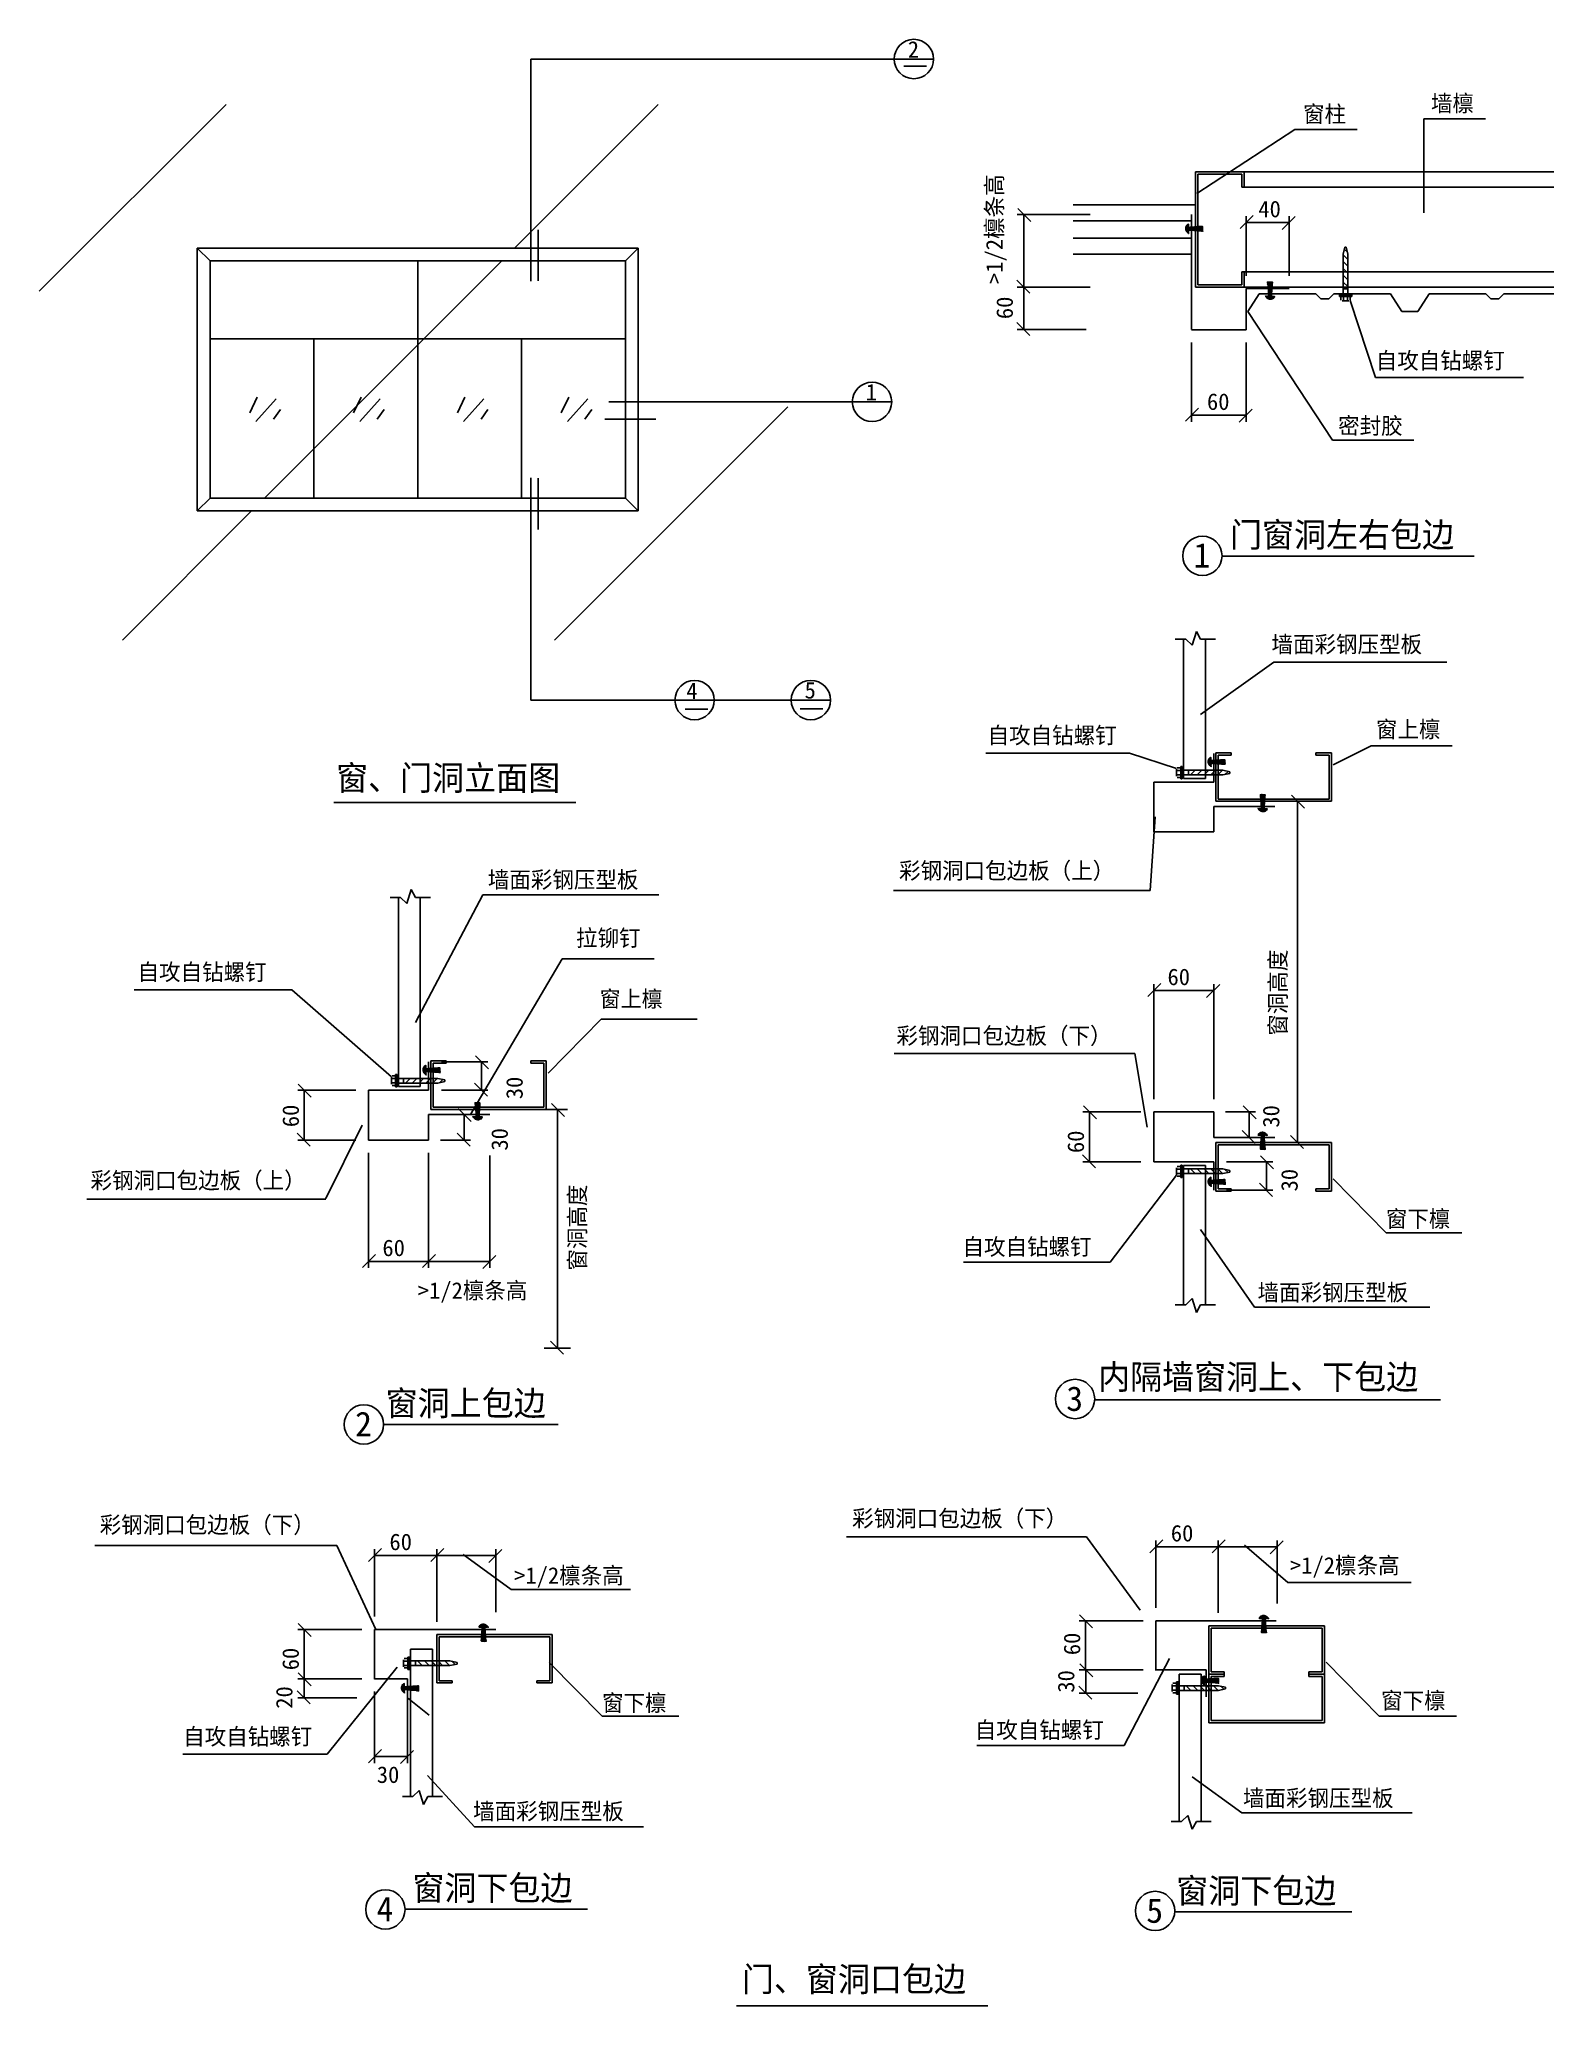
# Model space of a CAD drawing. Header units: metres. Extents: x 199 to 1380, y -127 to 1406.
import ezdxf

# ---------------------------------------------------------------- set-up
doc = ezdxf.new("R2010")
doc.units = ezdxf.units.M
doc.layers.add('_TCH_MASK', color=7, linetype='Continuous')

# ---------------------------------------------------------------- blocks, each defined once
blk = doc.blocks.new('_ARCHTICK')
at = {"color": 6, "linetype": 'ByBlock'}
blk.add_lwpolyline([(-0.78, -0.78), (0.67, 0.67)], dxfattribs=at)

msp = doc.modelspace()

# ---------------------------------------------------------------- hatches: boundary and pattern name
at = {"layer": '_TCH_MASK'}
h = msp.add_hatch(dxfattribs=at)
h.set_pattern_fill('ANSI32,_O', scale=75)
h.set_pattern_definition([(45, (0, 0), (-168.38, 168.38), [])])
h.paths.add_polyline_path([(783.03, 1355.43), (199.48, 1355.43), (199.48, 937.8), (783.03, 937.8)])
h.paths.add_polyline_path([(666.35, 1243.43), (666.35, 1038.47), (322.64, 1038.47), (322.64, 1243.43)])
h.paths.add_polyline_path([(332.64, 1233.43), (656.35, 1233.43), (656.35, 1048.47), (332.64, 1048.47)])
h = msp.add_hatch(dxfattribs=at)
h.set_pattern_fill('SOLID')
h.paths.add_polyline_path([(1095.55, 1254.66), (1095.55, 1257.26), (1106.48, 1256.45), (1106.48, 1260.59), (1095.55, 1259.77), (1095.55, 1262.37, 0.7)])
h = msp.add_hatch(dxfattribs=at)
h.set_pattern_fill('SOLID')
h.paths.add_polyline_path([(1162.76, 1206.06), (1160.16, 1206.06), (1160.98, 1216.99), (1156.84, 1216.99), (1157.65, 1206.06), (1155.05, 1206.06, 0.7)])
h = msp.add_hatch(dxfattribs=at)
h.set_pattern_fill('SOLID')
h.paths.add_polyline_path([(1113.1, 846.65), (1113.1, 844.05), (1124.03, 844.86), (1124.03, 840.72), (1113.1, 841.53), (1113.1, 838.94, -0.7)])
h = msp.add_hatch(dxfattribs=at)
h.set_pattern_fill('SOLID')
h.paths.add_polyline_path([(1149.33, 806.58), (1151.93, 806.58), (1151.12, 817.5), (1155.26, 817.5), (1154.44, 806.58), (1157.04, 806.58, -0.7)])
h = msp.add_hatch(dxfattribs=at)
h.set_pattern_fill('SOLID')
h.paths.add_polyline_path([(501.08, 606.41), (501.08, 603.81), (512, 604.62), (512, 600.48), (501.08, 601.3), (501.08, 598.7, -0.7)])
h = msp.add_hatch(dxfattribs=at)
h.set_pattern_fill('SOLID')
h.paths.add_polyline_path([(537.31, 566.34), (539.91, 566.34), (539.1, 577.26), (543.24, 577.26), (542.42, 566.34), (545.02, 566.34, -0.7)])
h = msp.add_hatch(dxfattribs=at)
h.set_pattern_fill('SOLID')
h.paths.add_polyline_path([(1149.33, 551.66), (1151.93, 551.66), (1151.12, 540.74), (1155.26, 540.74), (1154.44, 551.66), (1157.04, 551.66, 0.7)])
h = msp.add_hatch(dxfattribs=at)
h.set_pattern_fill('SOLID')
h.paths.add_polyline_path([(1113.1, 511.6), (1113.1, 514.19), (1124.03, 513.38), (1124.03, 517.52), (1113.1, 516.71), (1113.1, 519.31, 0.7)])
h = msp.add_hatch(dxfattribs=at)
h.set_pattern_fill('SOLID')
h.paths.add_polyline_path([(541.91, 168.14), (544.51, 168.14), (543.7, 157.21), (547.84, 157.21), (547.02, 168.14), (549.62, 168.14, 0.7)])
h = msp.add_hatch(dxfattribs=at)
h.set_pattern_fill('SOLID')
h.paths.add_polyline_path([(1150.22, 174.92), (1152.82, 174.92), (1152, 163.99), (1156.15, 163.99), (1155.33, 174.92), (1157.93, 174.92, 0.7)])
h = msp.add_hatch(dxfattribs=at)
h.set_pattern_fill('SOLID')
h.paths.add_polyline_path([(484.28, 116.84), (484.28, 119.44), (495.21, 118.63), (495.21, 122.77), (484.28, 121.96), (484.28, 124.55, 0.7)])
h = msp.add_hatch(dxfattribs=at)
h.set_pattern_fill('SOLID')
h.paths.add_polyline_path([(1107.94, 122.76), (1107.94, 125.36), (1118.87, 124.54), (1118.87, 128.68), (1107.94, 127.87), (1107.94, 130.47, 0.7)])

# ---------------------------------------------------------------- linework, layer by layer
for p, q in [((1121.6, 1003.13), (1317.99, 1003.13)), ((429.14, 811.11), (617.83, 811.11)), ((1022.44, 345.59), (1291.78, 345.59)), ((467.88, 326.28), (603.92, 326.28)), ((1172.74, 203.09), (1139.02, 232.25)), ((567.24, 197.72), (529.91, 225.03)), ((1268.86, 203.09), (1172.74, 203.09)), ((660.25, 197.72), (567.24, 197.72)), ((484.75, -51.53), (626.81, -51.53)), ((1084.72, -53.5), (1222.54, -53.5)), ((742.91, -126.77), (938.88, -126.77))]:
    msp.add_line(p, q)
for p, q in [((582.69, 1390.82), (896.61, 1390.82)), ((582.69, 1217.65), (582.69, 1390.82)), ((873.35, 1385.34), (891, 1385.34)), ((1101.88, 1286.02), (1178.31, 1335.88)), ((1178.31, 1335.88), (1226.85, 1335.88)), ((1278.85, 1344.28), (1326.9, 1344.28)), ((1278.85, 1271.01), (1278.85, 1344.28)), ((1100.84, 1302.93), (1100.84, 1212.93)), ((1138.64, 1302.93), (1100.84, 1302.93)), ((1102.64, 1301.13), (1102.64, 1214.73)), ((1136.84, 1301.13), (1102.64, 1301.13)), ((1136.84, 1290.93), (1136.84, 1301.13)), ((1136.84, 1290.93), (1138.64, 1290.93)), ((1136.84, 1290.93), (1136.84, 1290.93)), ((1137.74, 1290.93), (1379.99, 1290.93)), ((1138.64, 1302.93), (1379.99, 1302.93)), ((1138.64, 1290.93), (1138.64, 1302.93)), ((1100.84, 1277.13), (1005.52, 1277.13)), ((1018.66, 1269.57), (961.86, 1269.57)), ((966.86, 1212.93), (966.86, 1269.57)), ((1097.68, 1264.67), (1005.52, 1264.67)), ((1097.68, 1269.57), (1097.68, 1179.92)), ((1140.24, 1221.89), (1140.24, 1268.34)), ((1140.24, 1263.34), (1173.79, 1263.34)), ((1173.79, 1221.89), (1173.79, 1268.34)), ((322.64, 1243.43), (322.64, 1038.47)), ((322.64, 1243.43), (666.35, 1243.43)), ((322.64, 1243.43), (332.64, 1233.43)), ((656.35, 1233.43), (666.35, 1243.43)), ((666.35, 1243.43), (666.35, 1038.47)), ((1097.68, 1251.19), (1005.52, 1251.19)), ((1217.08, 1244.07), (1215.92, 1238.59)), ((1216.77, 1242.62), (1219.17, 1240.22)), ((1217.08, 1244.07), (1218.35, 1244.07)), ((1218.35, 1244.07), (1219.52, 1238.59)), ((332.64, 1233.43), (332.64, 1048.47)), ((332.64, 1233.43), (656.35, 1233.43)), ((494.49, 1233.43), (494.49, 1048.47)), ((656.35, 1233.43), (656.35, 1048.47)), ((1097.68, 1238.72), (1005.52, 1238.72)), ((1215.92, 1238.59), (1215.92, 1207.88)), ((1215.92, 1238.17), (1219.52, 1234.57)), ((1215.92, 1232.87), (1219.52, 1229.27)), ((1215.92, 1227.57), (1219.52, 1223.97)), ((1219.52, 1238.59), (1219.52, 1207.88)), ((1018.66, 1212.93), (961.86, 1212.93)), ((1015.5, 1212.93), (961.86, 1212.93)), ((966.86, 1179.92), (966.86, 1212.93)), ((1100.84, 1212.93), (1138.64, 1212.93)), ((1102.64, 1214.73), (1136.84, 1214.73)), ((1136.84, 1224.93), (1138.64, 1224.93)), ((1136.84, 1214.73), (1136.84, 1224.93)), ((1136.84, 1224.93), (1136.84, 1224.93)), ((1138.64, 1224.93), (1379.99, 1224.93)), ((1138.64, 1212.93), (1138.64, 1224.93)), ((1138.64, 1212.93), (1379.99, 1212.93)), ((1140.24, 1179.69), (1140.24, 1211.89)), ((1140.24, 1211.89), (1173.79, 1211.89)), ((1215.92, 1222.26), (1219.52, 1218.66)), ((1215.92, 1216.96), (1219.52, 1213.36)), ((1215.92, 1211.75), (1219.52, 1211.75)), ((1141.57, 1193.88), (1150.32, 1207.88)), ((1150.32, 1207.88), (1194.5, 1207.88)), ((1198.44, 1203.75), (1194.5, 1207.88)), ((1198.44, 1203.75), (1204.69, 1203.75)), ((1204.69, 1203.75), (1208.63, 1207.88)), ((1208.63, 1207.88), (1252.82, 1207.88)), ((1212.92, 1206.94), (1222.52, 1206.94)), ((1212.92, 1206.94), (1212.92, 1205.74)), ((1212.92, 1205.74), (1222.52, 1205.74)), ((1213.98, 1202.91), (1213.98, 1205.74)), ((1214.65, 1207.88), (1220.78, 1207.88)), ((1214.65, 1207.88), (1214.65, 1206.94)), ((1215.01, 1202.39), (1220.42, 1202.39)), ((1216.04, 1202.91), (1216.04, 1205.74)), ((1219.39, 1202.91), (1219.39, 1205.74)), ((1220.78, 1207.88), (1220.78, 1206.94)), ((1221.29, 1202.63), (1241.12, 1142.62)), ((1221.45, 1202.91), (1221.45, 1205.74)), ((1222.52, 1206.94), (1222.52, 1205.74)), ((1261.57, 1193.88), (1252.82, 1207.88)), ((1274.07, 1193.88), (1282.82, 1207.88)), ((1327, 1207.88), (1282.82, 1207.88)), ((1330.94, 1203.75), (1327, 1207.88)), ((1330.94, 1203.75), (1337.19, 1203.75)), ((1337.19, 1203.75), (1341.13, 1207.88)), ((1379.99, 1207.88), (1341.13, 1207.88)), ((1141.57, 1193.88), (1207.65, 1093.61)), ((1261.57, 1193.88), (1274.07, 1193.88)), ((332.64, 1172.7), (656.35, 1172.7)), ((413.57, 1172.7), (413.57, 1048.47)), ((494.49, 1172.7), (656.35, 1172.7)), ((575.42, 1172.7), (575.42, 1048.47)), ((1015.5, 1179.92), (961.86, 1179.92)), ((1140.24, 1179.69), (1097.68, 1179.69)), ((1097.68, 1169.92), (1097.68, 1108.07)), ((1140.24, 1169.92), (1140.24, 1108.07)), ((1241.12, 1142.62), (1356.39, 1142.62)), ((369.37, 1127.21), (363.54, 1115.05)), ((384.16, 1125.87), (368.34, 1108.23)), ((450.3, 1127.21), (444.47, 1115.05)), ((465.09, 1125.87), (449.27, 1108.23)), ((531.23, 1127.21), (525.4, 1115.05)), ((546.02, 1125.87), (530.19, 1108.23)), ((612.15, 1127.21), (606.33, 1115.05)), ((626.95, 1125.87), (611.12, 1108.23)), ((643.45, 1123.52), (863.95, 1123.52)), ((387.36, 1117.58), (382.04, 1109.99)), ((468.29, 1117.58), (462.97, 1109.99)), ((549.22, 1117.58), (543.9, 1109.99)), ((630.15, 1117.58), (624.82, 1109.99)), ((1097.68, 1113.07), (1140.24, 1113.07)), ((1207.65, 1093.61), (1271.08, 1093.61)), ((582.69, 1064.25), (582.69, 891.08)), ((322.64, 1038.47), (332.64, 1048.47)), ((332.64, 1048.47), (656.35, 1048.47)), ((656.35, 1048.47), (666.35, 1038.47)), ((322.64, 1038.47), (666.35, 1038.47)), ((1085, 938.53), (1093.13, 938.53)), ((1091.41, 829.99), (1091.41, 938.53)), ((1093.13, 938.53), (1098.11, 933.75)), ((1098.11, 933.75), (1101.43, 944.56)), ((1101.43, 944.56), (1104.75, 938.53)), ((1104.75, 938.53), (1116.31, 938.53)), ((1108.48, 829.99), (1108.48, 938.53)), ((1161.96, 920.51), (1104.77, 879.89)), ((1296.61, 920.51), (1161.96, 920.51)), ((582.69, 891.08), (816.32, 891.08)), ((702.98, 884), (720.63, 884)), ((792.68, 884.18), (810.33, 884.18)), ((1049.35, 849.72), (937.39, 849.72)), ((1049.35, 849.72), (1085.97, 837.67)), ((1114.94, 849.38), (1114.94, 827.13)), ((1116.69, 849.93), (1128.69, 849.93)), ((1116.69, 812.13), (1116.69, 849.93)), ((1118.49, 848.13), (1128.69, 848.13)), ((1118.49, 813.93), (1118.49, 848.13)), ((1128.69, 848.13), (1128.69, 849.93)), ((1128.69, 848.13), (1128.69, 848.13)), ((1194.69, 849.93), (1206.69, 849.93)), ((1194.69, 848.13), (1194.69, 849.93)), ((1194.69, 848.13), (1204.89, 848.13)), ((1194.69, 848.13), (1194.69, 848.13)), ((1204.89, 848.13), (1204.89, 813.93)), ((1206.69, 849.93), (1206.69, 812.13)), ((1237.61, 855.46), (1208.18, 840.51)), ((1237.61, 855.46), (1300.98, 855.46)), ((1085.91, 837.2), (1085.91, 831.79)), ((1086.44, 838.24), (1089.27, 838.24)), ((1086.44, 836.17), (1089.27, 836.17)), ((1086.44, 832.82), (1089.27, 832.82)), ((1086.44, 830.76), (1089.27, 830.76)), ((1090.47, 839.3), (1089.27, 839.3)), ((1089.27, 839.3), (1089.27, 829.7)), ((1090.47, 829.7), (1089.27, 829.7)), ((1090.47, 839.3), (1090.47, 829.7)), ((1091.41, 837.56), (1090.47, 837.56)), ((1091.41, 831.44), (1090.47, 831.44)), ((1091.41, 837.56), (1091.41, 831.44)), ((1122.12, 836.3), (1091.41, 836.3)), ((1122.12, 832.7), (1091.41, 832.7)), ((1091.41, 829.99), (1108.48, 829.99)), ((1095.28, 836.3), (1095.28, 832.7)), ((1100.49, 836.3), (1096.89, 832.7)), ((1105.79, 836.3), (1102.19, 832.7)), ((1111.1, 836.3), (1107.5, 832.7)), ((1116.4, 836.3), (1112.8, 832.7)), ((1121.7, 836.3), (1118.1, 832.7)), ((1127.59, 835.13), (1122.12, 836.3)), ((1127.59, 833.86), (1122.12, 832.7)), ((1126.15, 835.44), (1123.75, 833.04)), ((1127.59, 835.13), (1127.59, 833.86)), ((1114.94, 827.13), (1068.21, 827.13)), ((1068.21, 827.13), (1068.21, 788.26)), ((1204.89, 813.93), (1118.49, 813.93)), ((1065.32, 742.64), (1069.22, 800.01)), ((1114.94, 788.26), (1114.94, 808.18)), ((1114.94, 808.18), (1162.67, 808.18)), ((1206.69, 812.13), (1116.69, 812.13)), ((1180.35, 812.13), (1180.35, 546.11)), ((1190.35, 812.13), (1185.35, 812.13)), ((1068.21, 788.26), (1114.94, 788.26)), ((472.97, 737.24), (481.11, 737.24)), ((479.38, 589.75), (479.38, 737.24)), ((481.11, 737.24), (486.09, 732.46)), ((486.09, 732.46), (489.41, 743.27)), ((489.41, 743.27), (492.73, 737.24)), ((492.73, 737.24), (504.29, 737.24)), ((545.24, 739.19), (492.74, 639.65)), ((496.46, 589.75), (496.46, 737.24)), ((682.5, 739.19), (545.24, 739.19)), ((1065.32, 742.64), (865.47, 742.64)), ((535.58, 567.95), (607.13, 689.25)), ((678.69, 689.25), (607.13, 689.25)), ((396.34, 665.13), (273.52, 665.13)), ((396.34, 665.13), (473.95, 597.43)), ((1068.21, 579.98), (1068.21, 669.63)), ((1068.21, 664.63), (1114.94, 664.63)), ((1114.94, 579.98), (1114.94, 669.63)), ((637.41, 642.21), (596.16, 600.27)), ((637.41, 642.21), (712.17, 642.21)), ((1053.36, 615.6), (865.83, 615.6)), ((1053.36, 615.6), (1063.17, 558.23)), ((474.42, 598), (477.25, 598)), ((477.25, 599.06), (477.25, 589.46)), ((478.45, 599.06), (477.25, 599.06)), ((478.45, 599.06), (478.45, 589.46)), ((502.92, 609.14), (502.92, 586.89)), ((504.67, 571.89), (504.67, 609.69)), ((504.67, 609.69), (516.67, 609.69)), ((506.47, 573.69), (506.47, 607.89)), ((506.47, 607.89), (516.67, 607.89)), ((512.92, 609.14), (549.08, 609.14)), ((516.67, 607.89), (516.67, 609.69)), ((516.67, 607.89), (516.67, 607.89)), ((544.08, 586.89), (544.08, 609.14)), ((582.67, 609.69), (594.67, 609.69)), ((582.67, 607.89), (582.67, 609.69)), ((582.67, 607.89), (592.87, 607.89)), ((582.67, 607.89), (582.67, 607.89)), ((592.87, 607.89), (592.87, 573.69)), ((594.67, 609.69), (594.67, 571.89)), ((446.19, 586.89), (401.02, 586.89)), ((406.02, 548.02), (406.02, 586.89)), ((502.92, 586.89), (456.19, 586.89)), ((456.19, 586.89), (456.19, 548.02)), ((473.89, 596.96), (473.89, 591.55)), ((474.42, 595.93), (477.25, 595.93)), ((474.42, 592.58), (477.25, 592.58)), ((474.42, 590.52), (477.25, 590.52)), ((478.45, 589.46), (477.25, 589.46)), ((479.38, 597.32), (478.45, 597.32)), ((479.38, 591.2), (478.45, 591.2)), ((479.38, 597.32), (479.38, 591.2)), ((510.1, 596.06), (479.38, 596.06)), ((510.1, 592.46), (479.38, 592.46)), ((479.38, 589.75), (496.46, 589.75)), ((483.26, 596.06), (483.26, 592.46)), ((488.47, 596.06), (484.87, 592.46)), ((493.77, 596.06), (490.17, 592.46)), ((499.07, 596.06), (495.47, 592.46)), ((504.38, 596.06), (500.78, 592.46)), ((509.68, 596.06), (506.08, 592.46)), ((515.57, 594.89), (510.1, 596.06)), ((515.57, 593.62), (510.1, 592.46)), ((514.13, 595.2), (511.73, 592.81)), ((512.92, 586.89), (549.08, 586.89)), ((515.57, 594.89), (515.57, 593.62)), ((502.92, 548.02), (502.92, 567.95)), ((502.92, 567.95), (550.65, 567.95)), ((594.67, 571.89), (504.67, 571.89)), ((592.87, 573.69), (506.47, 573.69)), ((521.09, 567.95), (535.58, 567.95)), ((530.58, 567.95), (530.58, 548.02)), ((593.45, 571.89), (611.17, 571.89)), ((603.45, 385.86), (603.45, 571.89)), ((1058.21, 569.98), (1013.04, 569.98)), ((1018.04, 569.98), (1018.04, 531.11)), ((1068.21, 531.11), (1068.21, 569.98)), ((1068.21, 569.98), (1114.94, 569.98)), ((1114.94, 569.98), (1114.94, 550.06)), ((1124.26, 569.98), (1147.6, 569.98)), ((1142.6, 550.06), (1142.6, 569.98)), ((422.75, 502.4), (451.15, 559.77)), ((446.19, 548.02), (401.02, 548.02)), ((456.19, 548.02), (502.92, 548.02)), ((456.19, 538.02), (456.19, 448.37)), ((502.92, 538.02), (502.92, 448.37)), ((512.23, 548.02), (535.58, 548.02)), ((1114.94, 550.06), (1162.67, 550.06)), ((1206.69, 546.11), (1116.69, 546.11)), ((1116.69, 546.11), (1116.69, 508.31)), ((1204.89, 544.31), (1118.49, 544.31)), ((1118.49, 544.31), (1118.49, 510.11)), ((1133.11, 550.06), (1147.6, 550.06)), ((1170.35, 546.11), (1175.35, 546.11)), ((1204.89, 510.11), (1204.89, 544.31)), ((1206.69, 508.31), (1206.69, 546.11)), ((502.92, 536.12), (502.92, 448.37)), ((550.65, 536.12), (550.65, 448.37)), ((1058.21, 531.11), (1013.04, 531.11)), ((1114.94, 531.11), (1068.21, 531.11)), ((1085.91, 521.04), (1085.91, 526.45)), ((1086.44, 527.48), (1089.27, 527.48)), ((1086.44, 525.42), (1089.27, 525.42)), ((1086.44, 522.07), (1089.27, 522.07)), ((1090.47, 528.54), (1089.27, 528.54)), ((1089.27, 518.94), (1089.27, 528.54)), ((1090.47, 518.94), (1090.47, 528.54)), ((1091.41, 526.81), (1090.47, 526.81)), ((1091.41, 528.26), (1108.48, 528.26)), ((1091.41, 528.26), (1091.41, 419.71)), ((1091.41, 520.68), (1091.41, 526.81)), ((1122.12, 525.54), (1091.41, 525.54)), ((1122.12, 521.94), (1091.41, 521.94)), ((1095.28, 521.94), (1095.28, 525.54)), ((1100.49, 521.94), (1096.89, 525.54)), ((1105.79, 521.94), (1102.19, 525.54)), ((1111.1, 521.94), (1107.5, 525.54)), ((1108.48, 528.26), (1108.48, 419.71)), ((1116.4, 521.94), (1112.8, 525.54)), ((1114.94, 508.87), (1114.94, 531.11)), ((1121.7, 521.94), (1118.1, 525.54)), ((1127.59, 524.38), (1122.12, 525.54)), ((1127.59, 523.11), (1122.12, 521.94)), ((1126.15, 522.8), (1123.75, 525.2)), ((1124.94, 531.11), (1161.1, 531.11)), ((1127.59, 523.11), (1127.59, 524.38)), ((1156.1, 531.11), (1156.1, 508.87)), ((1034.13, 452.87), (1085.97, 520.57)), ((1086.44, 520.01), (1089.27, 520.01)), ((1090.47, 518.94), (1089.27, 518.94)), ((1091.41, 520.68), (1090.47, 520.68)), ((1116.69, 508.31), (1128.69, 508.31)), ((1118.49, 510.11), (1128.69, 510.11)), ((1124.94, 508.87), (1161.1, 508.87)), ((1128.69, 510.11), (1128.69, 508.31)), ((1128.69, 510.11), (1128.69, 510.11)), ((1194.69, 510.11), (1204.89, 510.11)), ((1194.69, 510.11), (1194.69, 508.31)), ((1194.69, 510.11), (1194.69, 510.11)), ((1194.69, 508.31), (1206.69, 508.31)), ((1249.43, 475.79), (1208.18, 517.73)), ((422.75, 501.97), (236.53, 501.97)), ((1146.78, 417.76), (1104.77, 478.35)), ((1249.43, 475.79), (1308.35, 475.79)), ((456.19, 453.37), (502.92, 453.37)), ((502.92, 453.37), (550.65, 453.37)), ((1034.13, 452.87), (919.92, 452.87)), ((1085, 419.71), (1093.13, 419.71)), ((1093.13, 419.71), (1098.11, 424.49)), ((1098.11, 424.49), (1101.43, 413.68)), ((1101.43, 413.68), (1104.75, 419.71)), ((1104.75, 419.71), (1116.31, 419.71)), ((1283.52, 417.76), (1146.78, 417.76)), ((613.45, 385.86), (592.96, 385.86)), ((431.41, 232.08), (242.81, 232.08)), ((431.41, 232.08), (461.74, 166.53)), ((1015.69, 238.85), (828.72, 238.85)), ((1015.69, 238.85), (1057.72, 181.49)), ((1069.93, 183.31), (1069.93, 235.94)), ((1069.93, 230.94), (1118.42, 230.94)), ((1118.42, 182.86), (1118.42, 235.94)), ((1118.42, 179.36), (1118.42, 235.94)), ((1118.42, 230.94), (1164.39, 230.94)), ((1164.39, 186.81), (1164.39, 235.94)), ((460.79, 176.53), (460.79, 229.16)), ((460.79, 224.16), (509.27, 224.16)), ((509.27, 176.09), (509.27, 229.16)), ((509.27, 172.59), (509.27, 229.16)), ((509.27, 224.16), (555.25, 224.16)), ((555.25, 180.03), (555.25, 229.16)), ((1059.93, 173.31), (1010.11, 173.31)), ((1015.11, 173.31), (1015.11, 134.92)), ((1069.93, 154.36), (1069.93, 173.31)), ((1069.93, 173.31), (1163.56, 173.31)), ((1069.94, 134.43), (1069.94, 173.31)), ((1111.25, 169.36), (1111.25, 131.56)), ((1201.25, 169.36), (1111.25, 169.36)), ((1201.25, 131.56), (1201.25, 169.36)), ((450.79, 166.53), (400.96, 166.53)), ((405.96, 166.53), (405.96, 128.14)), ((460.79, 147.58), (460.79, 166.53)), ((460.79, 127.66), (460.79, 166.53)), ((460.79, 166.53), (555.25, 166.53)), ((509.27, 162.59), (509.27, 124.79)), ((599.27, 162.59), (509.27, 162.59)), ((511.07, 160.79), (511.07, 126.59)), ((597.47, 160.79), (511.07, 160.79)), ((597.47, 126.59), (597.47, 160.79)), ((599.27, 124.79), (599.27, 162.59)), ((1113.05, 167.56), (1113.05, 133.36)), ((1199.45, 167.56), (1113.05, 167.56)), ((1199.45, 133.36), (1199.45, 167.56)), ((483.4, 137.51), (483.4, 142.93)), ((483.93, 143.96), (486.76, 143.96)), ((483.93, 141.9), (486.76, 141.9)), ((483.93, 138.54), (486.76, 138.54)), ((487.96, 145.02), (486.76, 145.02)), ((486.76, 135.42), (486.76, 145.02)), ((487.96, 135.42), (487.96, 145.02)), ((488.89, 143.28), (487.96, 143.28)), ((488.89, 151.09), (505.96, 151.09)), ((488.89, 151.09), (488.89, 36.19)), ((488.89, 137.16), (488.89, 143.28)), ((519.61, 142.02), (488.89, 142.02)), ((519.61, 138.42), (488.89, 138.42)), ((492.76, 138.42), (492.76, 142.02)), ((497.98, 138.42), (494.38, 142.02)), ((503.28, 138.42), (499.68, 142.02)), ((508.58, 138.42), (504.98, 142.02)), ((505.96, 151.09), (505.96, 36.19)), ((513.89, 138.42), (510.29, 142.02)), ((519.19, 138.42), (515.59, 142.02)), ((525.08, 140.85), (519.61, 142.02)), ((525.08, 139.59), (519.61, 138.42)), ((523.63, 139.28), (521.24, 141.67)), ((525.08, 139.59), (525.08, 140.85)), ((638.26, 98.81), (597.01, 140.76)), ((1045.21, 76.13), (1080.52, 143.82)), ((1243.98, 99.04), (1202.73, 140.99)), ((450.79, 128.14), (400.96, 128.14)), ((446.95, 128.14), (401.04, 128.14)), ((406.04, 128.14), (406.04, 113.2)), ((423.86, 69.35), (478.55, 137.05)), ((486.37, 128.14), (460.79, 128.14)), ((483.93, 136.48), (486.76, 136.48)), ((486.37, 113.2), (486.37, 128.14)), ((487.96, 135.42), (486.76, 135.42)), ((488.89, 137.16), (487.96, 137.16)), ((509.27, 124.79), (521.27, 124.79)), ((511.07, 126.59), (521.27, 126.59)), ((521.27, 126.59), (521.27, 126.59)), ((521.27, 126.59), (521.27, 124.79)), ((587.27, 126.59), (587.27, 126.59)), ((587.27, 126.59), (587.27, 124.79)), ((587.27, 126.59), (597.47, 126.59)), ((587.27, 124.79), (599.27, 124.79)), ((1059.94, 134.92), (1010.11, 134.92)), ((1056.09, 134.92), (1010.19, 134.92)), ((1015.19, 134.92), (1015.19, 116.91)), ((1109.15, 134.92), (1069.93, 134.92)), ((1082.61, 118.14), (1082.61, 123.56)), ((1083.13, 124.59), (1085.96, 124.59)), ((1085.96, 116.05), (1085.96, 125.65)), ((1087.16, 125.65), (1085.96, 125.65)), ((1087.16, 116.05), (1087.16, 125.65)), ((1088.1, 123.91), (1087.16, 123.91)), ((1088.1, 131.72), (1105.17, 131.72)), ((1088.1, 131.72), (1088.1, 16.82)), ((1088.1, 117.79), (1088.1, 123.91)), ((1118.81, 122.65), (1088.1, 122.65)), ((1091.97, 119.05), (1091.97, 122.65)), ((1097.18, 119.05), (1093.58, 122.65)), ((1102.48, 119.05), (1098.88, 122.65)), ((1107.79, 119.05), (1104.19, 122.65)), ((1105.17, 131.72), (1105.17, 16.82)), ((1109.15, 114.02), (1109.15, 134.92)), ((1113.09, 119.05), (1109.49, 122.65)), ((1111.25, 131.56), (1123.25, 131.56)), ((1111.25, 93.76), (1111.25, 131.56)), ((1111.25, 131.56), (1123.25, 131.56)), ((1113.05, 133.36), (1123.25, 133.36)), ((1113.05, 129.76), (1123.25, 129.76)), ((1113.05, 95.56), (1113.05, 129.76)), ((1118.39, 119.05), (1114.79, 122.65)), ((1124.28, 121.49), (1118.81, 122.65)), ((1123.25, 133.36), (1123.25, 133.36)), ((1123.25, 133.36), (1123.25, 131.56)), ((1123.25, 129.76), (1123.25, 131.56)), ((1123.25, 129.76), (1123.25, 129.76)), ((1189.25, 133.36), (1189.25, 133.36)), ((1189.25, 133.36), (1189.25, 131.56)), ((1189.25, 133.36), (1199.45, 133.36)), ((1189.25, 129.76), (1189.25, 131.56)), ((1189.25, 131.56), (1201.25, 131.56)), ((1189.25, 131.56), (1201.25, 131.56)), ((1189.25, 129.76), (1189.25, 129.76)), ((1189.25, 129.76), (1199.45, 129.76)), ((1199.45, 129.76), (1199.45, 95.56)), ((1201.25, 131.56), (1201.25, 93.76)), ((446.95, 113.2), (401.04, 113.2)), ((460.79, 118.14), (460.79, 62.36)), ((486.37, 118.14), (486.37, 62.36)), ((486.37, 113.2), (503.45, 99.69)), ((1055.84, 116.91), (1010.19, 116.91)), ((1083.13, 122.53), (1085.96, 122.53)), ((1083.13, 119.18), (1085.96, 119.18)), ((1083.13, 117.11), (1085.96, 117.11)), ((1087.16, 116.05), (1085.96, 116.05)), ((1088.1, 117.79), (1087.16, 117.79)), ((1118.81, 119.05), (1088.1, 119.05)), ((1124.28, 120.22), (1118.81, 119.05)), ((1122.84, 119.91), (1120.44, 122.3)), ((1124.28, 120.22), (1124.28, 121.49)), ((638.26, 98.81), (697.96, 98.81)), ((1201.25, 93.76), (1111.25, 93.76)), ((1199.45, 95.56), (1113.05, 95.56)), ((1243.98, 99.04), (1304.11, 99.04)), ((423.86, 69.35), (311.27, 69.35)), ((460.79, 67.36), (486.37, 67.36)), ((1045.21, 76.13), (930.41, 76.13)), ((538.64, 12.78), (502.02, 52.74)), ((1137.01, 23.69), (1098.16, 51.69)), ((482.48, 36.19), (490.62, 36.19)), ((490.62, 36.19), (495.6, 40.97)), ((495.6, 40.97), (498.92, 30.16)), ((498.92, 30.16), (502.24, 36.19)), ((502.24, 36.19), (513.8, 36.19)), ((1081.69, 16.82), (1089.82, 16.82)), ((1089.82, 16.82), (1094.8, 21.6)), ((1094.8, 21.6), (1098.12, 10.79)), ((1098.12, 10.79), (1101.44, 16.82)), ((1101.44, 16.82), (1113, 16.82)), ((1269.58, 23.69), (1137.01, 23.69)), ((670.34, 12.78), (538.64, 12.78))]:
    msp.add_line(p, q, dxfattribs=at)
for points in [[(588.29, 1217.96), (588.29, 1257.78)], [(640.36, 1109.99), (680.18, 1109.99)], [(588.29, 1063.94), (588.29, 1024.12)]]:
    msp.add_lwpolyline(points, dxfattribs=at)
for centre in [(881.26, 1390.82), (848.6, 1123.52), (1106.13, 1003.5), (710.32, 891.08), (800.97, 891.08), (1006.87, 346.2), (452.53, 326.35), (469.23, -51.71), (1069.26, -52.94)]:
    msp.add_circle(centre, 15.35, dxfattribs=at)

# ---------------------------------------------------------------- block references
at = {"layer": '_TCH_MASK', "xscale": 7, "yscale": 7, "zscale": 7}
for p, rotation in [((966.86, 1269.57), 90), ((1140.24, 1263.34), 180), ((966.86, 1212.93), 270), ((966.86, 1179.92), 270), ((1097.68, 1113.07), 180), ((1180.35, 812.13), 90), ((1068.21, 664.63), 180), ((544.08, 609.14), 90), ((406.02, 586.89), 90), ((544.08, 586.89), 270), ((530.58, 567.95), 90), ((603.45, 571.89), 90), ((1018.04, 569.98), 90), ((1142.6, 569.98), 90), ((406.02, 548.02), 270), ((530.58, 548.02), 270), ((1142.6, 550.06), 270), ((1018.04, 531.11), 270), ((1180.35, 546.11), 270), ((1156.1, 531.11), 90), ((1156.1, 508.87), 270), ((456.19, 453.37), 180), ((502.92, 453.37), 180), ((603.45, 385.86), 270), ((1069.93, 230.94), 180), ((1118.42, 230.94), 180), ((460.79, 224.16), 180), ((509.27, 224.16), 180), ((405.96, 166.53), 90), ((1015.11, 173.31), 90), ((1015.19, 134.92), 90), ((406.04, 128.14), 90), ((406.04, 113.2), 270), ((1015.19, 116.91), 270), ((460.79, 67.36), 180)]:
    msp.add_blockref('_ARCHTICK', p, dxfattribs=dict(at, rotation=rotation))
for p in [(1173.79, 1263.34), (1140.24, 1113.07), (1114.94, 664.63), (550.65, 453.37), (1164.39, 230.94), (555.25, 224.16), (486.37, 67.36)]:
    msp.add_blockref('_ARCHTICK', p, dxfattribs=at)

# ---------------------------------------------------------------- texts
for s, p in [('>1/2檩条高', (950.39, 1215.44)), ('60', (958.42, 1188.04)), ('窗洞高度', (1171.44, 629.4)), ('30', (576.3, 579.9)), ('60', (401.83, 558.1)), ('30', (1166.12, 557.73)), ('30', (564.7, 539.83)), ('60', (1013.85, 537.92)), ('30', (1180.42, 508.02)), ('窗洞高度', (625.29, 446.28)), ('60', (1010.91, 146.47)), ('60', (401.77, 134.71)), ('30', (1006.32, 117.24)), ('20', (396.84, 104.7))]:
    msp.add_text(s, height=12.9, rotation=90).set_placement(p)
for s, p in [('40', (1149.75, 1267.44)), ('60', (1109.72, 1117.27)), ('60', (1078.95, 668.83)), ('60', (466.93, 457.57)), ('60', (1081.55, 235.13)), ('>1/2檩条高', (1174.42, 210.02))]:
    msp.add_text(s, height=12.9).set_placement(p)
at = {"layer": '_TCH_MASK'}
for s, height, p in [('2', 12.9, (876.48, 1391.79)), ('墙檩', 12.9, (1284.31, 1349.84)), ('窗柱', 12.9, (1184.58, 1341.49)), ('自攻自钻螺钉', 12.9, (1241.26, 1149.31)), ('1', 12.9, (843.66, 1124.64)), ('密封胶', 12.9, (1211.96, 1098.47)), ('门窗洞左右包边', 19.2, (1127.68, 1010.34)), ('1', 19.2, (1099.3, 994.28)), ('墙面彩钢压型板', 12.9, (1160.02, 928.1)), ('5', 12.9, (796.05, 892.28)), ('4', 12.9, (703.87, 891.8)), ('窗上檩', 12.9, (1241.44, 861.85)), ('自攻自钻螺钉', 12.9, (938.69, 857.17)), ('窗、门洞立面图', 19.2, (430.8, 820.77)), ('彩钢洞口包边板（上）', 12.9, (869.69, 751.64)), ('墙面彩钢压型板', 12.9, (549.12, 744.56)), ('拉铆钉', 12.9, (617.88, 699.17)), ('自攻自钻螺钉', 12.9, (276.05, 672.58)), ('窗上檩', 12.6, (636.3, 651.78)), ('彩钢洞口包边板（下）', 12.9, (867.63, 622.93)), ('彩钢洞口包边板（上）', 12.9, (239.41, 510.16)), ('窗下檩', 12.9, (1249.16, 480.22)), ('自攻自钻螺钉', 12.9, (919.15, 458.43)), ('>1/2檩条高', 12.9, (494.51, 424.31)), ('墙面彩钢压型板', 12.9, (1149.14, 422.81)), ('内隔墙窗洞上、下包边', 19.2, (1024.77, 353.8)), ('窗洞上包边', 19.2, (469.49, 333.29)), ('3', 19.2, (1000.05, 336.87)), ('2', 19.2, (445.7, 317.13)), ('彩钢洞口包边板（下）', 12.9, (833.1, 246.66)), ('彩钢洞口包边板（下）', 12.9, (246.51, 241.68)), ('60', 12.9, (472.41, 228.36)), ('>1/2檩条高', 12.9, (569.63, 202.16)), ('窗下檩', 12.9, (638.13, 102.8)), ('窗下檩', 12.9, (1245.43, 104.67)), ('自攻自钻螺钉', 12.9, (928.69, 81.78)), ('自攻自钻螺钉', 12.9, (311.6, 76.61)), ('30', 12.9, (462.57, 46.87)), ('墙面彩钢压型板', 12.9, (537.67, 18.36)), ('墙面彩钢压型板', 12.9, (1137.79, 28.61)), ('窗洞下包边', 19.2, (490.32, -44.6)), ('窗洞下包边', 19.2, (1085.73, -46.75)), ('4', 19.2, (462.4, -60.93)), ('5', 19.2, (1062.43, -62.17)), ('门、窗洞口包边', 19.2, (747.15, -115.72))]:
    msp.add_text(s, height=height, dxfattribs=at).set_placement(p)

doc.saveas('drawing.dxf')
